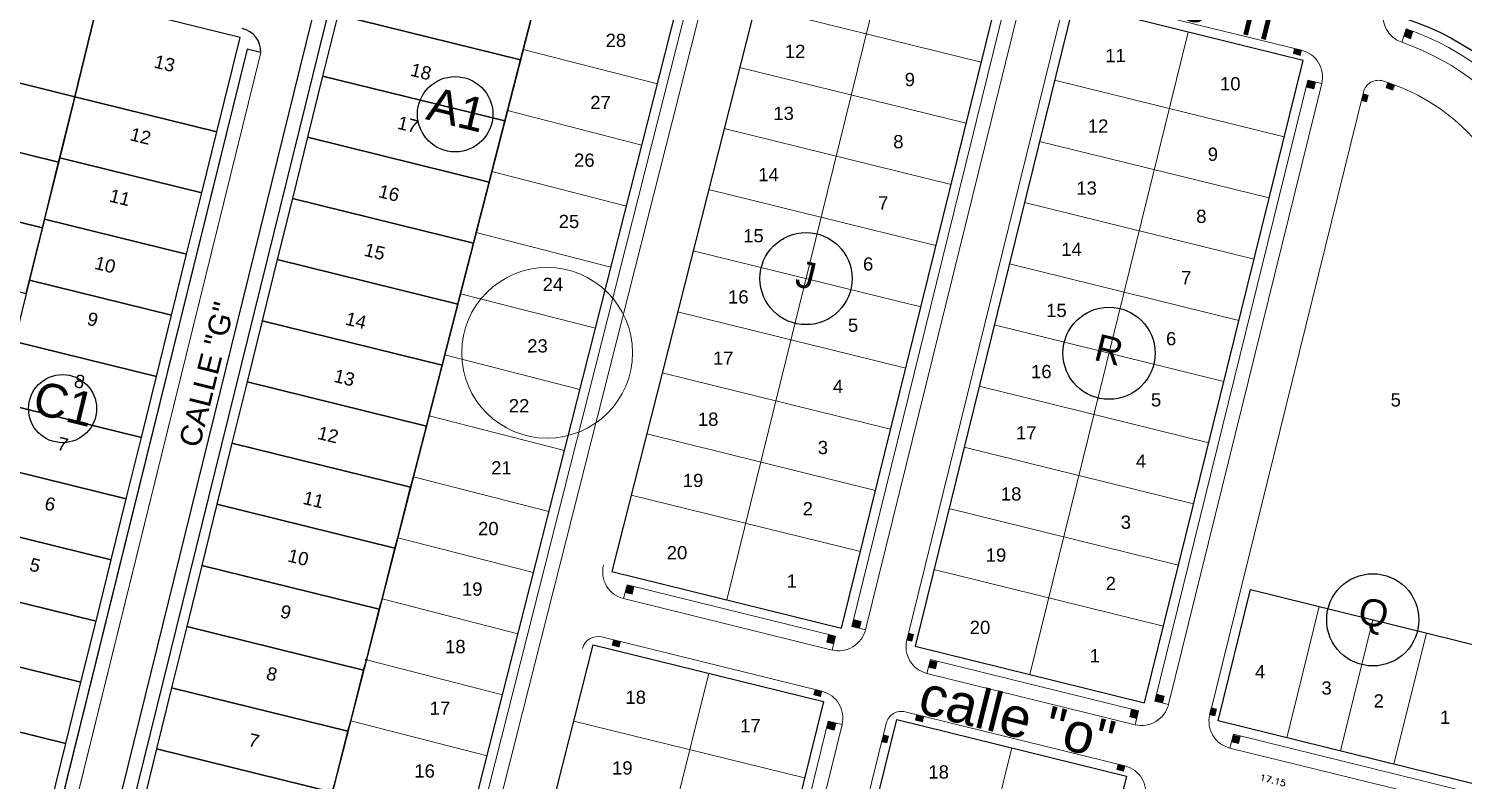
# Model space of a CAD drawing. Header units: millimetres. Extents: x 547073 to 557369, y 9424164 to 9429566.
# Drawn here: x 548736.3 to 548918.3, y 9427539.3 to 9427634.7 of the extents above; entities that cross this region are included whole.
import ezdxf

# ---------------------------------------------------------------- set-up
doc = ezdxf.new("R2010")
doc.units = ezdxf.units.MM
for name, color, linetype, lineweight in [('00 Estacionamientos', 251, 'Continuous', 15), ('00 Lotes', 7, 'Continuous', 15), ('00 Manzana', 170, 'Continuous', 25), ('00 Veredas', 253, 'Continuous', 15)]:
    doc.layers.add(name, color=color, linetype=linetype, lineweight=lineweight)
doc.layers.add('TEXTO', color=5, linetype='Continuous')
doc.layers.add('TEXTO-CATASTRO', color=12, linetype='Continuous')
doc.layers.add('vereda', color=7, linetype='Continuous', lineweight=25, true_color=0xb4b4b4)
doc.styles.add('KBYOZ', font='micross.ttf')
doc.styles.add('ROMANS', font='romans.shx', dxfattribs={"width": 1.1})
doc.dimstyles.new('COTAS', dxfattribs={"dimtxt": 0.8, "dimasz": 2.5, "dimexe": 1.25, "dimexo": 0.625, "dimtad": 1, "dimzin": 0, "dimdsep": 46, "dimtxsty": 'ROMANS', "dimblk1": 'NONE', "dimblk2": 'NONE', "dimsah": 1, "dimcen": 0, "dimse1": 1, "dimse2": 1, "dimsd1": 1, "dimsd2": 1, "dimaunit": 1, "dimadec": 0, "dimazin": 0, "dimtfac": 1, "dimtofl": 0, "dimtmove": 0, "dimatfit": 3, "dimldrblk": 'NONE', "dimfxl": 1, "dimtolj": 1, "dimtzin": 0, "dimarcsym": 0})
pattern_1 = [(160, (-6120.45241, 9039.05218), (-0.0363396402284, -0.0998423409585), [])]
pattern_2 = [(256, (-6120.45241, 9039.05218), (0.1030939209168, -0.0257042014075), [])]
pattern_3 = [(346, (-6120.45241, 9039.05218), (0.0257042014075, 0.1030939209168), [])]

# ---------------------------------------------------------------- blocks, each defined once
blk = doc.blocks.new('*D77')
at = {"layer": 'Defpoints', "color": 0, "lineweight": 70, "transparency": 16777216}
for p in [(548884.92, 9427537.54), (548902.27, 9427536.24), (548901.57, 9427533.4)]:
    blk.add_point(p, dxfattribs=at)
at = {"color": 0, "lineweight": 80, "transparency": 16777216, "insert": (548894.2, 9427539.3), "char_height": 0.8, "attachment_point": 5, "rotation": 346.0368, "style": 'ROMANS'}
blk.add_mtext('\\A1;17.15', dxfattribs=at)
blk = doc.blocks.new('_None')

msp = doc.modelspace()

# ---------------------------------------------------------------- hatches: boundary and pattern name
h = msp.add_hatch()
h.set_pattern_fill('ANSI31', color=256, scale=0.85, angle=115, style=0)
h.set_pattern_definition(pattern_1)
h.paths.add_polyline_path([(548911.955, 9427634.411, 0.0067374), (548911.106, 9427634.712), (548910.784, 9427633.766, -0.0069454), (548911.632, 9427633.464)])
h = msp.add_hatch()
h.set_pattern_fill('ANSI31', color=256, scale=0.85, angle=301, style=0)
h.set_pattern_definition(pattern_3)
h.paths.add_polyline_path([(548897.816, 9427631.996), (548896.942, 9427632.211), (548896.782, 9427631.564), (548897.656, 9427631.348)])
h = msp.add_hatch()
h.set_pattern_fill('ANSI31', color=256, scale=0.85, angle=211, style=0)
h.set_pattern_definition(pattern_2)
h.paths.add_polyline_path([(548899.599, 9427627.951), (548898.628, 9427628.19), (548898.413, 9427627.317), (548899.384, 9427627.077)])
h = msp.add_hatch()
h.set_pattern_fill('ANSI31', color=256, scale=0.85, angle=115, style=0)
h.set_pattern_definition(pattern_1)
h.paths.add_polyline_path([(548909.634, 9427627.592, 0.0085897), (548908.787, 9427627.896), (548908.573, 9427627.265, -0.0088141), (548909.419, 9427626.96)])
h = msp.add_hatch()
h.set_pattern_fill('ANSI31', color=256, scale=0.85, angle=211, style=0)
h.set_pattern_definition(pattern_2)
h.paths.add_polyline_path([(548906.266, 9427626.307), (548905.619, 9427626.466), (548905.403, 9427625.593), (548906.051, 9427625.433)])
h = msp.add_hatch()
h.set_pattern_fill('ANSI31', color=256, scale=0.85, angle=301, style=0)
h.set_pattern_definition(pattern_3)
h.paths.add_polyline_path([(548813.103, 9427563.899), (548812.229, 9427564.114), (548811.989, 9427563.143), (548812.863, 9427562.928)])
h = msp.add_hatch()
h.set_pattern_fill('ANSI31', color=256, scale=0.85, angle=211, style=0)
h.set_pattern_definition(pattern_2)
h.paths.add_polyline_path([(548841.924, 9427559.469), (548840.953, 9427559.708), (548840.737, 9427558.835), (548841.708, 9427558.595)])
h = msp.add_hatch()
h.set_pattern_fill('ANSI31', color=256, scale=0.85, angle=211, style=0)
h.set_pattern_definition(pattern_2)
h.paths.add_polyline_path([(548848.591, 9427557.825), (548847.943, 9427557.984), (548847.728, 9427557.111), (548848.375, 9427556.951)])
h = msp.add_hatch()
h.set_pattern_fill('ANSI31', color=256, scale=0.85, angle=301, style=0)
h.set_pattern_definition(pattern_3)
h.paths.add_polyline_path([(548811.379, 9427556.908), (548810.505, 9427557.124), (548810.345, 9427556.476), (548811.219, 9427556.261)])
h = msp.add_hatch()
h.set_pattern_fill('ANSI31', color=256, scale=0.85, angle=301, style=0)
h.set_pattern_definition(pattern_3)
h.paths.add_polyline_path([(548838.68, 9427557.591), (548837.806, 9427557.807), (548837.566, 9427556.836), (548838.44, 9427556.62)])
h = msp.add_hatch()
h.set_pattern_fill('ANSI31', color=256, scale=0.85, angle=301, style=0)
h.set_pattern_definition(pattern_3)
h.paths.add_polyline_path([(548851.593, 9427554.406), (548850.719, 9427554.622), (548850.48, 9427553.651), (548851.353, 9427553.436)])
h = msp.add_hatch()
h.set_pattern_fill('ANSI31', color=256, scale=0.85, angle=301, style=0)
h.set_pattern_definition(pattern_3)
h.paths.add_polyline_path([(548836.956, 9427550.601), (548836.082, 9427550.816), (548835.922, 9427550.169), (548836.796, 9427549.953)])
h = msp.add_hatch()
h.set_pattern_fill('ANSI31', color=256, scale=0.85, angle=211, style=0)
h.set_pattern_definition(pattern_2)
h.paths.add_polyline_path([(548880.372, 9427549.987), (548879.401, 9427550.226), (548879.185, 9427549.353), (548880.156, 9427549.113)])
h = msp.add_hatch()
h.set_pattern_fill('ANSI31', color=256, scale=0.85, angle=301, style=0)
h.set_pattern_definition(pattern_3)
h.paths.add_polyline_path([(548849.869, 9427547.416), (548848.995, 9427547.631), (548848.835, 9427546.984), (548849.709, 9427546.769)])
h = msp.add_hatch()
h.set_pattern_fill('ANSI31', color=256, scale=0.85, angle=301, style=0)
h.set_pattern_definition(pattern_3)
h.paths.add_polyline_path([(548877.128, 9427548.109), (548876.254, 9427548.325), (548876.014, 9427547.354), (548876.888, 9427547.138)])
h = msp.add_hatch()
h.set_pattern_fill('ANSI31', color=256, scale=0.85, angle=211, style=0)
h.set_pattern_definition(pattern_2)
h.paths.add_polyline_path([(548887.039, 9427548.343), (548886.391, 9427548.502), (548886.176, 9427547.629), (548886.823, 9427547.469)])
h = msp.add_hatch()
h.set_pattern_fill('ANSI31', color=256, scale=0.85, angle=211, style=0)
h.set_pattern_definition(pattern_2)
h.paths.add_polyline_path([(548838.739, 9427546.556), (548837.768, 9427546.795), (548837.553, 9427545.921), (548838.524, 9427545.682)])
h = msp.add_hatch()
h.set_pattern_fill('ANSI31', color=256, scale=0.85, angle=211, style=0)
h.set_pattern_definition(pattern_2)
h.paths.add_polyline_path([(548845.406, 9427544.912), (548844.759, 9427545.071), (548844.543, 9427544.197), (548845.191, 9427544.038)])
h = msp.add_hatch()
h.set_pattern_fill('ANSI31', color=256, scale=0.85, angle=301, style=0)
h.set_pattern_definition(pattern_3)
h.paths.add_polyline_path([(548890.041, 9427544.924), (548889.167, 9427545.14), (548888.928, 9427544.169), (548889.801, 9427543.954)])
h = msp.add_hatch()
h.set_pattern_fill('ANSI31', color=256, scale=0.85, angle=301, style=0)
h.set_pattern_definition(pattern_3)
h.paths.add_polyline_path([(548875.404, 9427541.119), (548874.53, 9427541.334), (548874.37, 9427540.687), (548875.244, 9427540.471)])

# ---------------------------------------------------------------- linework, layer by layer
for p, q in [((548739.445, 9427495.25), (548797.22, 9427729.51)), ((548764.014, 9427632.137), (548736.419, 9427520.294))]:
    msp.add_line(p, q)
for points in [[(548800.685, 9427638.51), (548777.425, 9427644.246), (548775.51, 9427636.479), (548798.696, 9427630.761), (548799.039, 9427632.099)], [(548745.096, 9427638.043), (548727.066, 9427642.49), (548724.12, 9427630.547), (548742.149, 9427626.099)], [(548763.125, 9427633.597), (548745.096, 9427638.043), (548742.149, 9427626.099), (548760.179, 9427621.65)], [(548798.696, 9427630.761), (548775.51, 9427636.479), (548773.594, 9427628.712), (548796.707, 9427623.012), (548797.05, 9427624.35)], [(548742.149, 9427626.098), (548724.121, 9427630.547), (548722.065, 9427622.215), (548740.094, 9427617.766)], [(548796.707, 9427623.012), (548773.594, 9427628.712), (548771.679, 9427620.945), (548794.718, 9427615.263), (548795.061, 9427616.601)], [(548760.179, 9427621.65), (548742.149, 9427626.099), (548740.234, 9427618.332), (548758.263, 9427613.883)], [(548740.094, 9427617.766), (548722.065, 9427622.215), (548720.01, 9427613.883), (548738.039, 9427609.434)], [(548794.718, 9427615.263), (548771.679, 9427620.945), (548769.763, 9427613.178), (548792.729, 9427607.515), (548793.072, 9427608.853)], [(548758.263, 9427613.883), (548740.234, 9427618.332), (548738.318, 9427610.564), (548756.348, 9427606.116)], [(548738.039, 9427609.434), (548720.01, 9427613.883), (548717.955, 9427605.55), (548735.984, 9427601.102)], [(548792.729, 9427607.515), (548769.763, 9427613.178), (548767.848, 9427605.411), (548790.74, 9427599.766), (548791.083, 9427601.104)], [(548756.348, 9427606.116), (548738.318, 9427610.564), (548736.402, 9427602.797), (548754.432, 9427598.348)], [(548790.74, 9427599.766), (548767.848, 9427605.411), (548765.932, 9427597.645), (548788.751, 9427592.017), (548789.094, 9427593.355)], [(548754.432, 9427598.348), (548736.402, 9427602.797), (548734.486, 9427595.03), (548752.517, 9427590.581)], [(548788.751, 9427592.017), (548765.932, 9427597.645), (548764.017, 9427589.878), (548786.762, 9427584.268), (548787.106, 9427585.606)], [(548752.517, 9427590.581), (548734.486, 9427595.03), (548732.57, 9427587.263), (548750.601, 9427582.814)], [(548786.762, 9427584.268), (548764.017, 9427589.878), (548762.101, 9427582.111), (548784.773, 9427576.519), (548785.117, 9427577.857)], [(548750.601, 9427582.814), (548732.57, 9427587.263), (548730.654, 9427579.496), (548748.686, 9427575.047)], [(548784.773, 9427576.519), (548762.101, 9427582.111), (548760.186, 9427574.344), (548782.784, 9427568.77), (548783.128, 9427570.109)], [(548748.686, 9427575.047), (548730.654, 9427579.496), (548728.739, 9427571.728), (548746.77, 9427567.279)], [(548782.784, 9427568.77), (548760.186, 9427574.344), (548758.27, 9427566.577), (548780.795, 9427561.022), (548781.139, 9427562.36)], [(548746.77, 9427567.279), (548728.739, 9427571.728), (548726.823, 9427563.961), (548744.855, 9427559.512)], [(548780.795, 9427561.022), (548758.27, 9427566.577), (548756.355, 9427558.81), (548778.806, 9427553.273), (548779.15, 9427554.611)], [(548744.855, 9427559.512), (548726.823, 9427563.961), (548724.907, 9427556.194), (548742.939, 9427551.745)], [(548778.806, 9427553.273), (548756.355, 9427558.81), (548754.439, 9427551.043), (548776.817, 9427545.524), (548777.161, 9427546.862)], [(548742.939, 9427551.745), (548724.907, 9427556.194), (548722.991, 9427548.427), (548741.024, 9427543.977)], [(548776.817, 9427545.524), (548754.439, 9427551.043), (548752.524, 9427543.276), (548774.828, 9427537.775), (548775.172, 9427539.113)], [(548741.024, 9427543.977), (548722.991, 9427548.427), (548721.075, 9427540.66), (548739.108, 9427536.21)], [(548774.828, 9427537.775), (548752.524, 9427543.276), (548750.608, 9427535.509), (548772.84, 9427530.026), (548773.183, 9427531.365)]]:
    msp.add_lwpolyline(points, close=True)
at = {"lineweight": 20}
msp.add_lwpolyline([(548738.05, 9427519.337), (548765.76, 9427631.706)], dxfattribs=at)
msp.add_lwpolyline([(548765.76, 9427631.706), (548764.012, 9427632.137)])
at = {"lineweight": 18}
msp.add_circle((548802.086, 9427593.579), 10.839, dxfattribs=at)
for centre in [(548779.15, 9427554.611), (548779.15, 9427554.594)]:
    msp.add_circle(centre, 0.0687)
msp.add_arc((548762.695, 9427631.781), 3.066, 358.60341, 76.48117)
at = {"layer": '00 Estacionamientos'}
for p, q in [((548832.669, 9427680.981), (548778.269, 9427466.296)), ((548842.485, 9427558.404), (548861.928, 9427637.241)), ((548880.933, 9427548.922), (548900.376, 9427627.759)), ((548811.798, 9427562.367), (548838.249, 9427555.843)), ((548850.288, 9427552.874), (548876.697, 9427546.361)), ((548806.664, 9427413.155), (548839.516, 9427546.364)), ((548888.736, 9427543.392), (548917.511, 9427536.296))]:
    msp.add_line(p, q, dxfattribs=at)
msp.add_arc((548900.348, 9427603.092), 31.6, 352.02099, 71.20947, dxfattribs=at)
at = {"layer": '00 Lotes'}
for p, q in [((548824.889, 9427562.228), (548845.002, 9427643.785)), ((548857.171, 9427630.484), (548828.475, 9427637.561)), ((548863.337, 9427552.746), (548883.45, 9427634.303)), ((548816.076, 9427627.711), (548799.046, 9427632.082)), ((548855.256, 9427622.717), (548826.51, 9427629.806)), ((548895.619, 9427621.002), (548866.492, 9427628.185)), ((548814.111, 9427619.956), (548797.057, 9427624.334)), ((548853.34, 9427614.949), (548824.545, 9427622.051)), ((548893.704, 9427613.235), (548864.577, 9427620.418)), ((548812.146, 9427612.201), (548795.068, 9427616.585)), ((548851.425, 9427607.182), (548822.58, 9427614.296)), ((548891.788, 9427605.467), (548862.661, 9427612.651)), ((548810.181, 9427604.446), (548793.079, 9427608.836)), ((548849.509, 9427599.415), (548820.615, 9427606.54)), ((548889.873, 9427597.7), (548860.745, 9427604.883)), ((548808.216, 9427596.691), (548791.09, 9427601.087)), ((548847.594, 9427591.647), (548818.65, 9427598.785)), ((548887.957, 9427589.933), (548858.83, 9427597.116)), ((548806.251, 9427588.936), (548789.101, 9427593.338)), ((548845.678, 9427583.88), (548816.685, 9427591.03)), ((548886.042, 9427582.165), (548856.914, 9427589.349)), ((548804.286, 9427581.181), (548787.112, 9427585.59)), ((548843.762, 9427576.113), (548814.72, 9427583.275)), ((548884.126, 9427574.398), (548854.999, 9427581.581)), ((548802.321, 9427573.426), (548785.123, 9427577.841)), ((548841.847, 9427568.346), (548812.755, 9427575.52)), ((548882.211, 9427566.631), (548853.083, 9427573.814)), ((548800.356, 9427565.672), (548783.134, 9427570.092)), ((548880.295, 9427558.864), (548851.168, 9427566.047)), ((548798.391, 9427557.917), (548781.145, 9427562.343)), ((548895.959, 9427544.701), (548900.066, 9427561.352)), ((548902.756, 9427543.025), (548906.862, 9427559.676)), ((548909.552, 9427541.349), (548913.659, 9427558)), ((548796.426, 9427550.162), (548779.156, 9427554.594)), ((548789.068, 9427416.98), (548822.59, 9427552.907)), ((548794.461, 9427542.407), (548777.167, 9427546.846)), ((548805.484, 9427546.826), (548834.759, 9427539.607)), ((548827.516, 9427407.498), (548861.038, 9427543.425))]:
    msp.add_line(p, q, dxfattribs=at)
at = {"layer": '00 Manzana'}
for points in [[(548747.302, 9427425.117), (548764.749, 9427425.163), (548773.848, 9427461.062), (548775.361, 9427467.032), (548829.801, 9427681.876), (548813.16, 9427687.069), (548759.267, 9427477.106), (548760.072, 9427476.9)], [(548859.566, 9427640.193), (548830.932, 9427647.255), (548810.298, 9427565.826), (548839.453, 9427558.636)], [(548898.014, 9427630.711), (548868.887, 9427637.894), (548848.773, 9427556.338), (548877.901, 9427549.154)], [(548803.632, 9427413.388), (548773.551, 9427420.807), (548783.154, 9427458.704), (548784.667, 9427464.674), (548807.94, 9427556.52), (548837.154, 9427549.316)], [(548842.08, 9427403.906), (548812.952, 9427411.09), (548846.475, 9427547.017), (548875.602, 9427539.834)]]:
    msp.add_lwpolyline(points, close=True, dxfattribs=at)
msp.add_lwpolyline([(548948.63, 9427650.486), (548914.944, 9427659.268), (548909.331, 9427636.506, -0.3785264), (548934.613, 9427598.29)], format="xyb", dxfattribs=at)
msp.add_lwpolyline([(548887.221, 9427546.856), (548891.328, 9427563.507), (548921.283, 9427556.119, 0.0206547), (548922.4, 9427539.564, -0.5210099), (548921.167, 9427538.484)], format="xyb", close=True, dxfattribs=at)
at = {"layer": '00 Veredas'}
for p, q in [((548830.949, 9427681.518), (548776.524, 9427466.738)), ((548869.951, 9427638.868), (548897.816, 9427631.996)), ((548840.737, 9427558.835), (548860.18, 9427637.672)), ((548847.728, 9427557.111), (548867.53, 9427637.405)), ((548910.527, 9427633.008), (548911.107, 9427634.712)), ((548911.632, 9427633.464), (548911.959, 9427634.422)), ((548896.942, 9427632.211), (548896.782, 9427631.564)), ((548896.782, 9427631.564), (548897.656, 9427631.348)), ((548897.816, 9427631.996), (548897.656, 9427631.348)), ((548879.185, 9427549.353), (548898.628, 9427628.19)), ((548899.384, 9427627.077), (548898.413, 9427627.317)), ((548900.376, 9427627.759), (548898.628, 9427628.19)), ((548899.384, 9427627.077), (548899.599, 9427627.951)), ((548908.787, 9427627.896), (548908.573, 9427627.265)), ((548909.634, 9427627.592), (548909.42, 9427626.96)), ((548886.176, 9427547.629), (548905.666, 9427626.657)), ((548905.403, 9427625.593), (548906.051, 9427625.433)), ((548905.619, 9427626.466), (548906.266, 9427626.307)), ((548906.051, 9427625.433), (548906.266, 9427626.307)), ((548811.798, 9427562.367), (548812.229, 9427564.114)), ((548812.229, 9427564.114), (548838.68, 9427557.591)), ((548812.863, 9427562.928), (548813.103, 9427563.899)), ((548811.989, 9427563.143), (548812.863, 9427562.928)), ((548842.485, 9427558.404), (548840.737, 9427558.835)), ((548841.924, 9427559.469), (548840.953, 9427559.708)), ((548841.708, 9427558.595), (548841.924, 9427559.469)), ((548847.943, 9427557.984), (548848.591, 9427557.825)), ((548808.999, 9427557.495), (548836.956, 9427550.601)), ((548810.505, 9427557.124), (548810.345, 9427556.476)), ((548810.345, 9427556.476), (548811.219, 9427556.261)), ((548811.379, 9427556.908), (548811.219, 9427556.261)), ((548837.566, 9427556.836), (548837.806, 9427557.807)), ((548837.566, 9427556.836), (548838.44, 9427556.62)), ((548838.249, 9427555.843), (548838.68, 9427557.591)), ((548847.728, 9427557.111), (548848.375, 9427556.951)), ((548848.375, 9427556.951), (548848.591, 9427557.825)), ((548850.288, 9427552.874), (548850.719, 9427554.622)), ((548850.719, 9427554.622), (548877.128, 9427548.109)), ((548851.353, 9427553.436), (548851.593, 9427554.406)), ((548850.48, 9427553.651), (548851.353, 9427553.436)), ((548836.082, 9427550.816), (548835.922, 9427550.169)), ((548835.922, 9427550.169), (548836.796, 9427549.953)), ((548836.956, 9427550.601), (548836.796, 9427549.953)), ((548880.933, 9427548.922), (548879.185, 9427549.353)), ((548880.372, 9427549.987), (548879.401, 9427550.226)), ((548880.156, 9427549.113), (548880.372, 9427549.987)), ((548847.539, 9427547.991), (548875.404, 9427541.119)), ((548848.995, 9427547.631), (548848.835, 9427546.984)), ((548849.869, 9427547.416), (548849.709, 9427546.769)), ((548876.014, 9427547.354), (548876.254, 9427548.325)), ((548876.014, 9427547.354), (548876.888, 9427547.138)), ((548876.697, 9427546.361), (548877.128, 9427548.109)), ((548886.176, 9427547.629), (548886.823, 9427547.469)), ((548886.391, 9427548.502), (548887.039, 9427548.343)), ((548886.823, 9427547.469), (548887.039, 9427548.343)), ((548804.917, 9427413.586), (548837.768, 9427546.795)), ((548811.907, 9427411.862), (548845.118, 9427546.528)), ((548838.524, 9427545.682), (548837.553, 9427545.921)), ((548839.516, 9427546.364), (548837.768, 9427546.795)), ((548838.524, 9427545.682), (548838.739, 9427546.556)), ((548848.835, 9427546.984), (548849.709, 9427546.769)), ((548844.543, 9427544.197), (548845.191, 9427544.038)), ((548844.759, 9427545.071), (548845.406, 9427544.912)), ((548845.191, 9427544.038), (548845.406, 9427544.912)), ((548888.736, 9427543.392), (548889.167, 9427545.14)), ((548888.928, 9427544.169), (548889.801, 9427543.954)), ((548889.167, 9427545.14), (548917.942, 9427538.044)), ((548889.801, 9427543.954), (548890.041, 9427544.924)), ((548874.53, 9427541.334), (548874.37, 9427540.687)), ((548874.37, 9427540.687), (548875.244, 9427540.471)), ((548875.404, 9427541.119), (548875.244, 9427540.471))]:
    msp.add_line(p, q, dxfattribs=at)
at = {"layer": '00 Veredas', "color": 251, "lineweight": 0}
msp.add_line((548764.015, 9427632.137), (548736.421, 9427520.294), dxfattribs=at)
msp.add_lwpolyline([(548736.304, 9427512.251), (548765.761, 9427631.706)], dxfattribs=at)
at = {"layer": '00 Veredas'}
for centre, radius, start, end in [((548911.654, 9427636.322), 3.5, 166.14628, 251.20947), ((548900.348, 9427603.092), 33.4, 352.02099, 71.20947), ((548900.348, 9427603.092), 32.4, 69.61772, 71.20947), ((548896.978, 9427628.598), 3.5, 346.14628, 76.14627), ((548907.608, 9427626.178), 2, 72.54372, 166.14628), ((548900.348, 9427603.092), 26.2, 352.02099, 72.54372), ((548900.348, 9427603.092), 25.533, 69.18949, 71.20947), ((548812.636, 9427565.765), 3.5, 166.09134, 256.14627), ((548839.087, 9427559.242), 3.5, 256.14627, 346.14628), ((548808.521, 9427555.553), 2, 76.14627, 165.78087), ((548851.126, 9427556.273), 3.5, 166.14628, 256.14627), ((548836.118, 9427547.202), 3.5, 346.14628, 76.14627), ((548877.535, 9427549.76), 3.5, 256.14627, 346.14628), ((548847.06, 9427546.049), 2, 76.14627, 166.14628), ((548889.574, 9427546.791), 3.5, 166.14628, 256.14627), ((548874.566, 9427537.72), 3.5, 346.14628, 76.14627)]:
    msp.add_arc(centre, radius, start, end, dxfattribs=at)
at = {"layer": 'TEXTO'}
for centre, radius in [((548790.42, 9427623.868), 4.784), ((548740.598, 9427586.486), 4.32)]:
    msp.add_circle(centre, radius, dxfattribs=at)
at = {"layer": 'TEXTO-CATASTRO'}
for centre in [(548834.944, 9427603.005), (548873.392, 9427593.523), (548906.861, 9427559.674)]:
    msp.add_circle(centre, 5.85, dxfattribs=at)
at = {"layer": 'vereda', "color": 7}
for p, q in [((548737.583, 9427495.223), (548795.48, 9427729.975)), ((548739.126, 9427493.963), (548797.228, 9427729.544))]:
    msp.add_line(p, q, dxfattribs=at)

# ---------------------------------------------------------------- texts
at = {"layer": 'TEXTO', "color": 7, "attachment_point": 5, "style": 'KBYOZ'}
for s, insert, char_height, width, rotation in [('calle "n"', (548884.522, 9427638.024), 5, 0.0000000002, 346), ('CALLE "G"', (548758.933, 9427590.822), 2.72, 201.69501, 75.99929), ('calle "o"', (548861.737, 9427547.239), 5, 0.0000000002, 346)]:
    msp.add_mtext(s, dxfattribs=dict(at, insert=insert, char_height=char_height, width=width, rotation=rotation))
at = {"layer": 'TEXTO', "char_height": 4.2768, "width": 0.000198, "attachment_point": 5, "style": 'KBYOZ'}
for s, insert, rotation in [('A1', (548790.618, 9427624.47), 346.25545), ('C1', (548740.797, 9427587.088), 346.25424)]:
    msp.add_mtext(s, dxfattribs=dict(at, insert=insert, rotation=rotation))
at = {"layer": 'TEXTO-CATASTRO', "attachment_point": 5, "style": 'KBYOZ'}
for s, insert, char_height, width, rotation in [('28', (548810.815, 9427633.24), 1.68, 0.000122, 0.08064), ('12', (548833.556, 9427631.856), 1.68, 0.000122, 0.08064), ('13', (548753.556, 9427630.317), 1.68, 0.000122, 346.25424), ('11', (548874.21, 9427631.32), 1.68, 0.000122, 0.08064), ('18', (548786.089, 9427629.273), 1.68, 0.000122, 346.25545), ('9', (548848.119, 9427628.264), 1.68, 0.000122, 0.08064), ('10', (548888.774, 9427627.728), 1.68, 0.000122, 0.08064), ('A1', (548790.624, 9427624.473), 4.2768, 0.000198, 346.25424), ('27', (548808.867, 9427625.359), 1.68, 0.000122, 0.08064), ('17', (548784.437, 9427622.555), 1.68, 0.000122, 346.25545), ('13', (548832.096, 9427623.969), 1.68, 0.000122, 0.08064), ('12', (548750.506, 9427621.088), 1.68, 0.000122, 346.25424), ('12', (548750.506, 9427621.088), 1.68, 0.000122, 346.25424), ('12', (548872.004, 9427622.374), 1.68, 0.000122, 0.08064), ('8', (548846.659, 9427620.377), 1.68, 0.000122, 0.08064), ('26', (548806.812, 9427618.026), 1.68, 0.000122, 0.08064), ('9', (548886.567, 9427618.782), 1.68, 0.000122, 0.08064), ('14', (548830.18, 9427616.202), 1.68, 0.000122, 0.08064), ('16', (548782.029, 9427613.854), 1.68, 0.000122, 346.25545), ('13', (548870.544, 9427614.487), 1.68, 0.000122, 0.08064), ('11', (548747.89, 9427613.304), 1.68, 0.000122, 346.25424), ('11', (548747.89, 9427613.304), 1.68, 0.000122, 346.25424), ('7', (548844.744, 9427612.61), 1.68, 0.000122, 0.08064), ('25', (548804.865, 9427610.243), 1.68, 0.000122, 0.08064), ('8', (548885.107, 9427610.895), 1.68, 0.000122, 0.08064), ('15', (548828.265, 9427608.434), 1.68, 0.000122, 0.08064), ('15', (548780.21, 9427606.421), 1.68, 0.000122, 346.25545), ('14', (548868.628, 9427606.72), 1.68, 0.000122, 0.08064), ('10', (548746.008, 9427604.751), 1.68, 0.000122, 346.25424), ('10', (548746.008, 9427604.751), 1.68, 0.000122, 346.25424), ('6', (548842.828, 9427604.843), 1.68, 0.000122, 0.08064), ('J', (548834.948, 9427603.443), 3.421, 0.000158, 346.25424), ('7', (548883.192, 9427603.128), 1.68, 0.000122, 0.08064), ('24', (548802.821, 9427602.264), 1.68, 0.000122, 0.08064), ('16', (548826.349, 9427600.667), 1.68, 0.000122, 0.08064), ('9', (548744.418, 9427597.819), 1.68, 0.000122, 346.25424), ('9', (548744.418, 9427597.819), 1.68, 0.000122, 346.25424), ('14', (548777.84, 9427597.686), 1.68, 0.000122, 346.25545), ('15', (548866.713, 9427598.952), 1.68, 0.000122, 0.08064), ('5', (548840.913, 9427597.075), 1.68, 0.000122, 0.08064), ('6', (548881.276, 9427595.361), 1.68, 0.000122, 0.08064), ('23', (548800.866, 9427594.446), 1.68, 0.000122, 0.08064), ('R', (548873.396, 9427593.961), 3.421, 0.000158, 346.25424), ('17', (548824.434, 9427592.9), 1.68, 0.000122, 0.08064), ('8', (548742.76, 9427589.931), 1.68, 0.000122, 346.25424), ('13', (548776.365, 9427590.41), 1.68, 0.000122, 346.25545), ('16', (548864.797, 9427591.185), 1.68, 0.000122, 0.08064), ('4', (548838.997, 9427589.308), 1.68, 0.000122, 0.08064), ('22', (548798.529, 9427586.857), 1.68, 0.000122, 0.08064), ('5', (548879.361, 9427587.593), 1.68, 0.000122, 0.08064), ('5', (548909.777, 9427587.593), 1.68, 0.000122, 0.08064), ('18', (548822.518, 9427585.132), 1.68, 0.000122, 0.08064), ('12', (548774.302, 9427583.178), 1.68, 0.000122, 346.25545), ('17', (548862.882, 9427583.418), 1.68, 0.000122, 0.08064), ('7', (548740.634, 9427581.971), 1.68, 0.000122, 346.25424), ('3', (548837.082, 9427581.541), 1.68, 0.000122, 0.08064), ('21', (548796.29, 9427578.976), 1.68, 0.000122, 0.08064), ('4', (548877.445, 9427579.826), 1.68, 0.000122, 0.08064), ('19', (548820.602, 9427577.365), 1.68, 0.000122, 0.08064), ('18', (548860.966, 9427575.65), 1.68, 0.000122, 0.08064), ('6', (548739.025, 9427574.371), 1.68, 0.000122, 346.25424), ('6', (548739.025, 9427574.371), 1.68, 0.000122, 346.25424), ('11', (548772.451, 9427574.929), 1.68, 0.000122, 346.25545), ('2', (548835.166, 9427573.773), 1.68, 0.000122, 0.08064), ('3', (548875.53, 9427572.059), 1.68, 0.000122, 0.08064), ('20', (548794.629, 9427571.25), 1.68, 0.000122, 0.08064), ('20', (548818.569, 9427568.187), 1.68, 0.000122, 0.08064), ('5', (548737.109, 9427566.604), 1.68, 0.000122, 346.25424), ('5', (548737.109, 9427566.604), 1.68, 0.000122, 346.25424), ('10', (548770.517, 9427567.596), 1.68, 0.000122, 346.25545), ('19', (548859.051, 9427567.883), 1.68, 0.000122, 0.08064), ('1', (548833.133, 9427564.595), 1.68, 0.000122, 0.08064), ('19', (548792.585, 9427563.564), 1.68, 0.000122, 0.08064), ('2', (548873.614, 9427564.291), 1.68, 0.000122, 0.08064), ('9', (548768.927, 9427560.664), 1.68, 0.000122, 346.25545), ('Q', (548906.865, 9427560.112), 3.421, 0.000158, 346.25424), ('20', (548857.017, 9427558.705), 1.68, 0.000122, 0.08064), ('18', (548790.443, 9427556.267), 1.68, 0.000122, 0.08064), ('1', (548871.581, 9427555.113), 1.68, 0.000122, 0.08064), ('8', (548767.152, 9427552.786), 1.68, 0.000122, 346.25545), ('4', (548892.571, 9427553.089), 1.68, 0.000122, 0.08064), ('18', (548813.326, 9427549.83), 1.68, 0.000122, 0.08064), ('3', (548900.996, 9427551.011), 1.68, 0.000122, 0.08064), ('17', (548788.492, 9427548.453), 1.68, 0.000122, 0.08064), ('2', (548907.612, 9427549.38), 1.68, 0.000122, 0.08064), ('17', (548827.89, 9427546.238), 1.68, 0.000122, 0.08064), ('1', (548916.032, 9427547.303), 1.68, 0.000122, 0.08064), ('7', (548764.889, 9427544.343), 1.68, 0.000122, 346.25545), ('19', (548811.629, 9427540.859), 1.68, 0.000122, 0.08064), ('16', (548786.544, 9427540.475), 1.68, 0.000122, 0.08064), ('18', (548851.774, 9427540.348), 1.68, 0.000122, 0.08064)]:
    msp.add_mtext(s, dxfattribs=dict(at, insert=insert, char_height=char_height, width=width, rotation=rotation))

# ---------------------------------------------------------------- dimensions: what is measured, and where the dimension line sits
at = {"color": 1, "lineweight": 80}
dim = msp.add_aligned_dim(p1=(548884.923, 9427537.535), p2=(548901.566, 9427533.397), distance=2.931, dimstyle='COTAS', override={"dimfxl": 0.075}, dxfattribs=at)
dim.commit()
dim.dimension.update_dxf_attribs({"geometry": '*D77', "text_midpoint": (548894.199, 9427539.305)})

doc.saveas('drawing.dxf')
